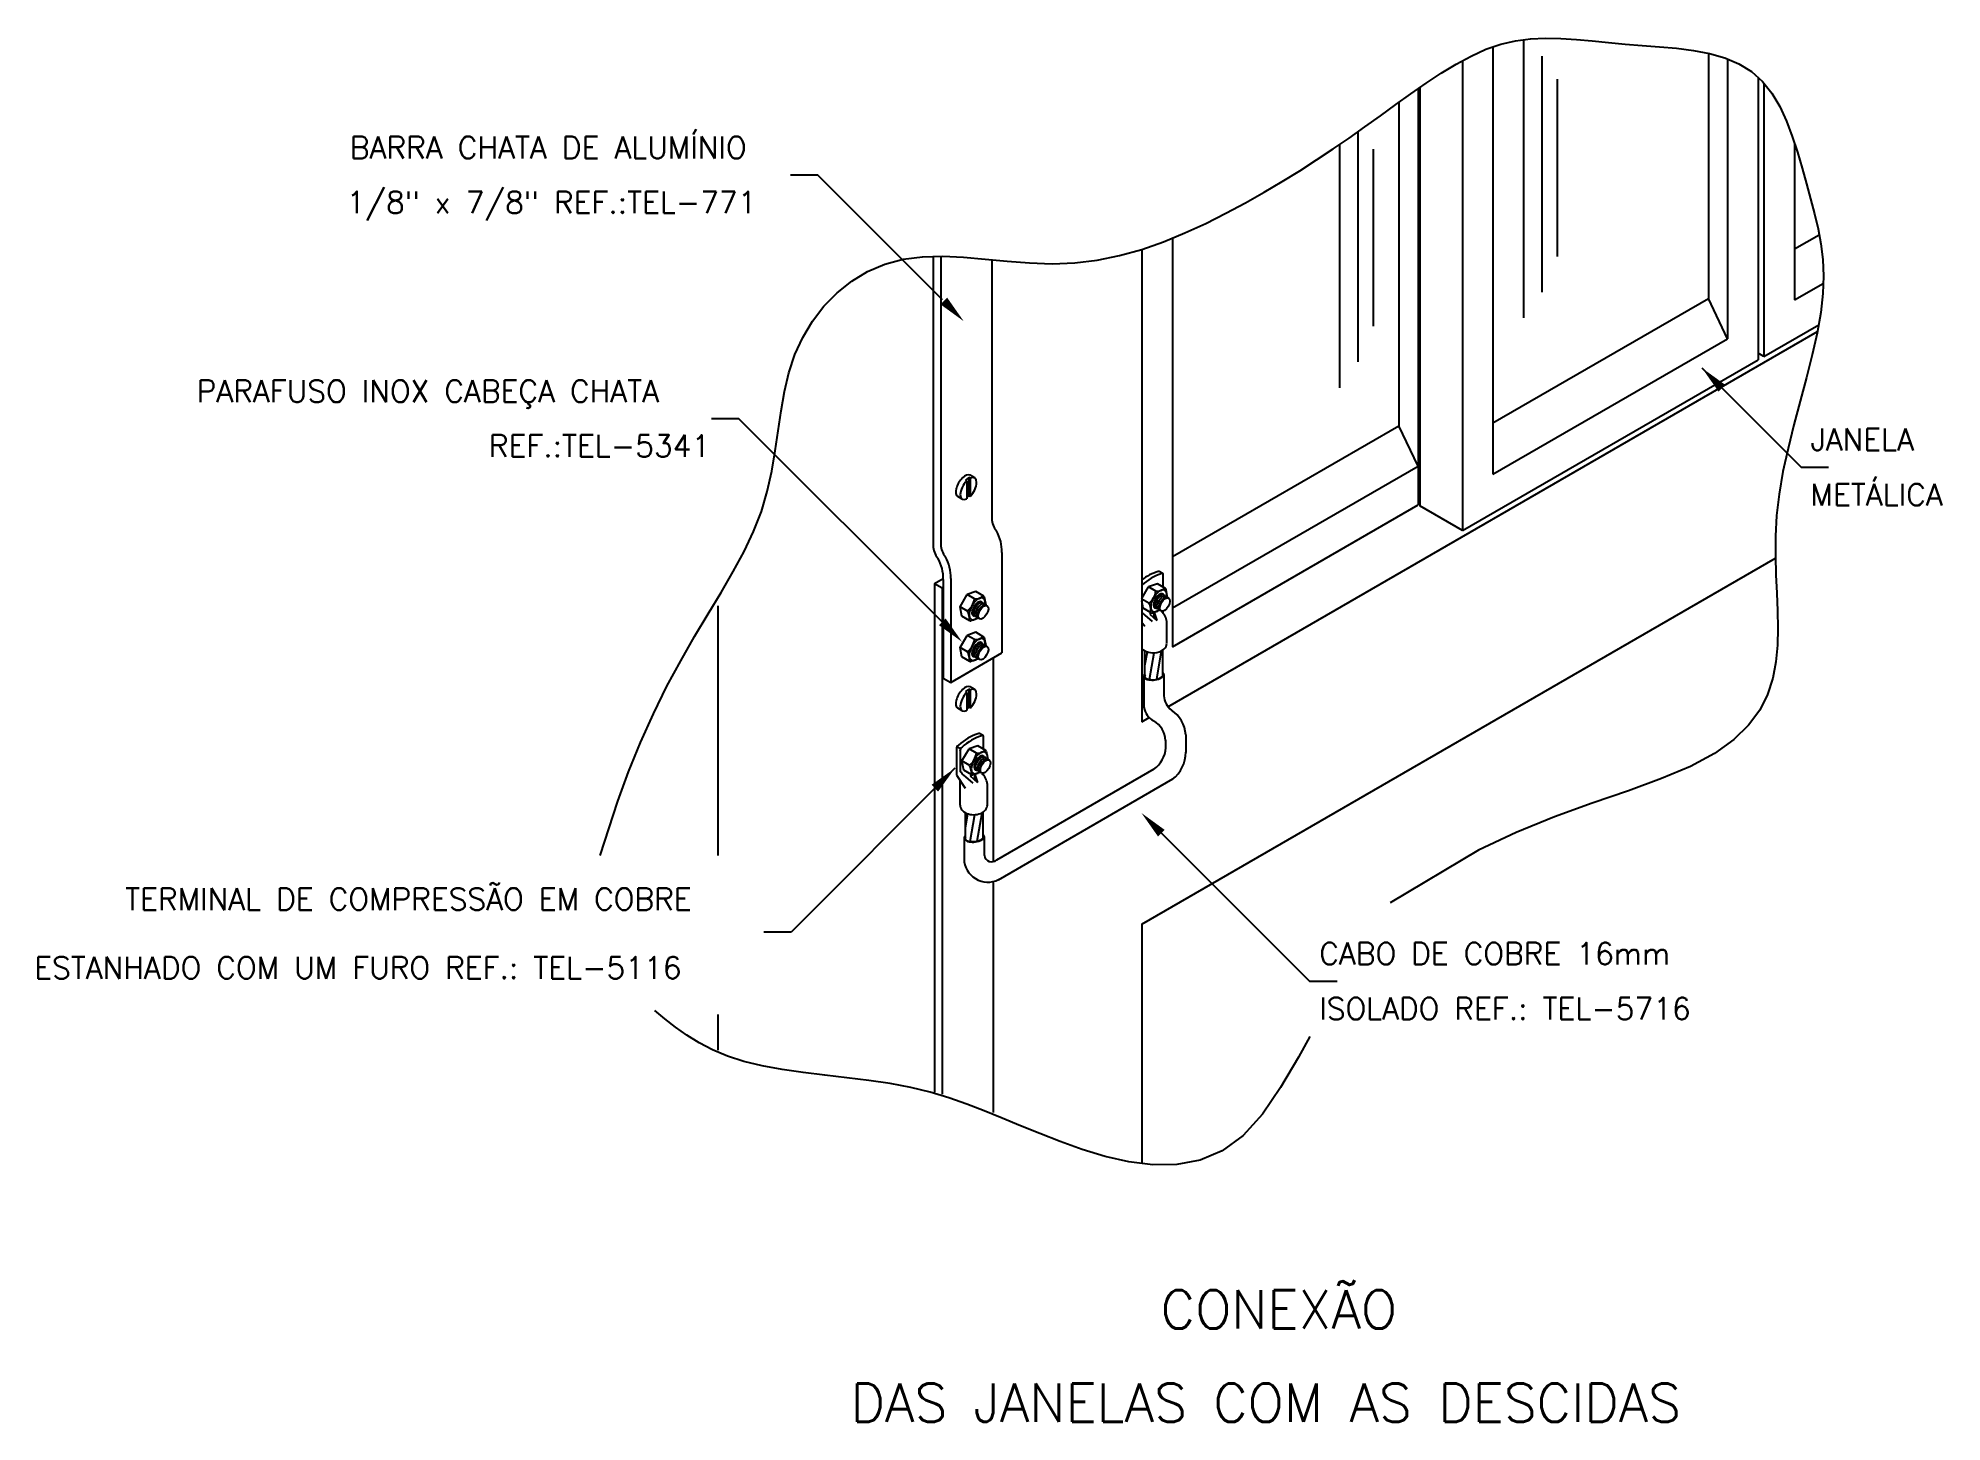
# Model space of a CAD drawing. Header units: millimetres. Extents: x -5326.9 to -5309.5, y -4686.4 to -4673.8.
import ezdxf
from ezdxf.enums import TextEntityAlignment as Align

# ---------------------------------------------------------------- set-up
doc = ezdxf.new("R2010")
doc.units = ezdxf.units.MM
doc.header["$LTSCALE"] = 10
doc.layers.add('Termotécnica', color=7, linetype='Continuous')
doc.styles.add('r140', font='romans.shx')
doc.styles.add('r80', font='romans.shx')

msp = doc.modelspace()

# ---------------------------------------------------------------- linework, layer by layer
at = {"layer": 'Termotécnica', "color": 2}
for p, q in [((-5313.579, -4673.845), (-5313.579, -4677.748)), ((-5313.579, -4673.845), (-5313.579, -4677.748)), ((-5313.855, -4673.969), (-5313.855, -4678.262)), ((-5311.434, -4673.955), (-5311.434, -4676.51)), ((-5311.154, -4674.125), (-5311.154, -4676.702)), ((-5311.101, -4674.178), (-5311.101, -4676.672)), ((-5314.261, -4674.226), (-5314.261, -4678.027)), ((-5314.244, -4674.214), (-5314.244, -4678.037)), ((-5310.821, -4674.725), (-5310.821, -4676.156)), ((-5318.691, -4675.759), (-5318.691, -4678.403)), ((-5316.505, -4675.59), (-5316.505, -4679.323)), ((-5310.821, -4676.156), (-5310.559, -4676.005)), ((-5311.101, -4676.672), (-5310.6, -4676.383)), ((-5313.855, -4678.262), (-5311.154, -4676.702)), ((-5311.101, -4676.672), (-5311.154, -4676.642)), ((-5318.366, -4677.777), (-5318.397, -4677.8)), ((-5318.385, -4677.807), (-5318.397, -4677.8)), ((-5318.385, -4677.807), (-5318.385, -4677.972)), ((-5318.354, -4677.784), (-5318.366, -4677.777)), ((-5318.366, -4677.777), (-5318.366, -4677.943)), ((-5318.313, -4677.781), (-5318.355, -4677.757)), ((-5318.354, -4677.784), (-5318.354, -4677.95)), ((-5318.426, -4677.975), (-5318.467, -4677.951)), ((-5318.366, -4677.943), (-5318.385, -4677.957)), ((-5318.354, -4677.95), (-5318.366, -4677.943)), ((-5316.505, -4679.323), (-5314.261, -4678.027)), ((-5313.855, -4678.262), (-5314.244, -4678.037)), ((-5318.68, -4678.746), (-5318.6, -4678.7)), ((-5318.6, -4678.71), (-5318.6, -4679.609)), ((-5318.68, -4678.746), (-5318.61, -4678.786)), ((-5318.68, -4678.746), (-5318.68, -4683.39)), ((-5318.61, -4678.786), (-5318.6, -4678.78)), ((-5318.447, -4678.959), (-5318.383, -4678.847)), ((-5318.303, -4678.819), (-5318.383, -4678.847)), ((-5318.316, -4678.886), (-5318.383, -4678.847)), ((-5318.23, -4678.861), (-5318.303, -4678.819)), ((-5318.209, -4678.943), (-5318.223, -4678.87)), ((-5316.785, -4678.882), (-5316.724, -4678.776)), ((-5316.721, -4678.926), (-5316.785, -4678.889)), ((-5316.643, -4678.748), (-5316.724, -4678.776)), ((-5316.657, -4678.815), (-5316.724, -4678.776)), ((-5316.57, -4678.79), (-5316.643, -4678.748)), ((-5316.607, -4678.838), (-5316.609, -4678.851)), ((-5316.589, -4678.845), (-5316.591, -4678.861)), ((-5316.571, -4678.855), (-5316.574, -4678.871)), ((-5316.55, -4678.872), (-5316.564, -4678.799)), ((-5316.554, -4678.865), (-5316.555, -4678.874)), ((-5318.38, -4678.997), (-5318.447, -4678.959)), ((-5318.431, -4679.042), (-5318.447, -4678.959)), ((-5318.358, -4679.085), (-5318.431, -4679.042)), ((-5318.277, -4679.061), (-5318.348, -4679.086)), ((-5318.331, -4679.035), (-5318.315, -4679.026)), ((-5318.313, -4679.045), (-5318.298, -4679.036)), ((-5318.296, -4679.054), (-5318.28, -4679.045)), ((-5318.266, -4678.91), (-5318.268, -4678.922)), ((-5318.248, -4678.916), (-5318.25, -4678.932)), ((-5318.231, -4678.926), (-5318.233, -4678.942)), ((-5318.213, -4678.936), (-5318.214, -4678.946)), ((-5316.772, -4678.971), (-5316.785, -4678.903)), ((-5316.699, -4679.013), (-5316.772, -4678.971)), ((-5316.618, -4678.99), (-5316.689, -4679.014)), ((-5316.672, -4678.963), (-5316.656, -4678.954)), ((-5316.654, -4678.974), (-5316.638, -4678.965)), ((-5316.637, -4678.983), (-5316.621, -4678.974)), ((-5318.447, -4679.331), (-5318.383, -4679.219)), ((-5318.303, -4679.191), (-5318.383, -4679.219)), ((-5318.316, -4679.258), (-5318.383, -4679.219)), ((-5318.23, -4679.234), (-5318.303, -4679.191)), ((-5318.209, -4679.315), (-5318.223, -4679.242)), ((-5316.557, -4679.289), (-5316.557, -4679.093)), ((-5318.431, -4679.414), (-5318.447, -4679.331)), ((-5318.38, -4679.369), (-5318.447, -4679.331)), ((-5318.358, -4679.457), (-5318.431, -4679.414)), ((-5318.331, -4679.407), (-5318.315, -4679.398)), ((-5318.313, -4679.417), (-5318.298, -4679.408)), ((-5318.266, -4679.282), (-5318.268, -4679.294)), ((-5318.248, -4679.288), (-5318.25, -4679.304)), ((-5318.231, -4679.298), (-5318.233, -4679.314)), ((-5318.213, -4679.308), (-5318.214, -4679.318)), ((-5316.757, -4679.602), (-5316.757, -4679.361)), ((-5316.594, -4679.587), (-5316.594, -4679.353)), ((-5318.277, -4679.433), (-5318.348, -4679.458)), ((-5318.296, -4679.426), (-5318.28, -4679.417)), ((-5318.6, -4679.609), (-5318.531, -4679.648)), ((-5318.366, -4679.709), (-5318.397, -4679.732)), ((-5318.385, -4679.739), (-5318.397, -4679.732)), ((-5318.385, -4679.739), (-5318.385, -4679.905)), ((-5318.366, -4679.709), (-5318.366, -4679.875)), ((-5318.354, -4679.716), (-5318.366, -4679.709)), ((-5318.313, -4679.714), (-5318.355, -4679.69)), ((-5318.354, -4679.716), (-5318.354, -4679.882)), ((-5318.426, -4679.908), (-5318.467, -4679.884)), ((-5318.366, -4679.875), (-5318.385, -4679.889)), ((-5318.354, -4679.882), (-5318.366, -4679.875)), ((-5318.429, -4680.366), (-5318.364, -4680.255)), ((-5318.284, -4680.227), (-5318.364, -4680.255)), ((-5318.297, -4680.294), (-5318.364, -4680.255)), ((-5318.211, -4680.269), (-5318.284, -4680.227)), ((-5318.19, -4680.351), (-5318.205, -4680.278)), ((-5318.362, -4680.405), (-5318.429, -4680.366)), ((-5318.412, -4680.45), (-5318.429, -4680.366)), ((-5318.339, -4680.492), (-5318.412, -4680.45)), ((-5318.312, -4680.442), (-5318.296, -4680.433)), ((-5318.295, -4680.452), (-5318.279, -4680.443)), ((-5318.277, -4680.462), (-5318.261, -4680.453)), ((-5318.247, -4680.317), (-5318.249, -4680.33)), ((-5318.229, -4680.324), (-5318.231, -4680.34)), ((-5318.212, -4680.334), (-5318.214, -4680.35)), ((-5318.194, -4680.344), (-5318.195, -4680.353)), ((-5318.447, -4680.768), (-5318.447, -4680.544)), ((-5318.258, -4680.469), (-5318.329, -4680.493)), ((-5318.197, -4680.768), (-5318.197, -4680.572)), ((-5318.397, -4681.081), (-5318.397, -4680.84)), ((-5318.234, -4681.065), (-5318.234, -4680.832))]:
    msp.add_line(p, q, dxfattribs=at)
at = {"layer": 'Termotécnica', "color": 1}
for p, q in [((-5313.297, -4673.779), (-5313.297, -4676.319)), ((-5313.13, -4673.929), (-5313.13, -4676.083)), ((-5311.608, -4673.903), (-5311.608, -4676.141)), ((-5312.99, -4674.14), (-5312.99, -4675.759)), ((-5314.436, -4674.351), (-5314.436, -4677.304)), ((-5314.813, -4674.621), (-5314.813, -4676.721)), ((-5314.98, -4674.737), (-5314.98, -4676.957)), ((-5314.673, -4674.778), (-5314.673, -4676.396)), ((-5310.821, -4675.689), (-5310.596, -4675.56)), ((-5313.579, -4677.279), (-5311.608, -4676.141)), ((-5311.434, -4676.51), (-5311.608, -4676.141)), ((-5313.579, -4677.748), (-5311.434, -4676.51)), ((-5316.505, -4678.499), (-5314.436, -4677.304)), ((-5314.261, -4677.673), (-5314.436, -4677.304)), ((-5316.505, -4678.968), (-5314.261, -4677.673)), ((-5316.676, -4679.01), (-5316.676, -4679.057)), ((-5316.757, -4679.495), (-5316.735, -4679.369)), ((-5316.714, -4679.621), (-5316.672, -4679.377)), ((-5316.65, -4679.619), (-5316.605, -4679.359)), ((-5318.316, -4680.489), (-5318.316, -4680.536)), ((-5318.397, -4680.974), (-5318.375, -4680.848)), ((-5318.355, -4681.1), (-5318.312, -4680.856)), ((-5318.29, -4681.098), (-5318.245, -4680.838))]:
    msp.add_line(p, q, dxfattribs=at)
at = {"layer": 'Termotécnica', "color": 2, "ltscale": 1.6}
for p, q in [((-5319.747, -4675.015), (-5319.997, -4675.015)), ((-5318.607, -4676.156), (-5319.747, -4675.015)), ((-5311.667, -4676.777), (-5310.761, -4677.683)), ((-5320.467, -4677.24), (-5320.717, -4677.24)), ((-5318.575, -4679.131), (-5320.467, -4677.24)), ((-5310.761, -4677.683), (-5310.511, -4677.683)), ((-5316.595, -4678.654), (-5316.627, -4678.635)), ((-5316.59, -4678.779), (-5316.59, -4678.661)), ((-5316.757, -4679.033), (-5316.691, -4679.091)), ((-5316.713, -4679.024), (-5316.696, -4679.014)), ((-5316.713, -4679.024), (-5316.647, -4679.082)), ((-5316.673, -4679.009), (-5316.647, -4679.082)), ((-5316.59, -4679.018), (-5316.59, -4678.997)), ((-5316.785, -4679.097), (-5316.759, -4679.136)), ((-5318.48, -4680.255), (-5318.48, -4680.487)), ((-5318.443, -4680.256), (-5318.476, -4680.237)), ((-5318.447, -4680.274), (-5318.447, -4680.452)), ((-5318.235, -4680.133), (-5318.268, -4680.114)), ((-5318.231, -4680.258), (-5318.231, -4680.14)), ((-5318.493, -4680.432), (-5319.989, -4681.928)), ((-5318.477, -4680.499), (-5318.399, -4680.615)), ((-5318.397, -4680.512), (-5318.331, -4680.57)), ((-5318.353, -4680.503), (-5318.336, -4680.493)), ((-5318.353, -4680.503), (-5318.287, -4680.561)), ((-5318.313, -4680.488), (-5318.287, -4680.561)), ((-5318.231, -4680.497), (-5318.231, -4680.476)), ((-5316.734, -4680.896), (-5315.252, -4682.378)), ((-5319.989, -4681.928), (-5320.239, -4681.928)), ((-5315.252, -4682.378), (-5315.002, -4682.378))]:
    msp.add_line(p, q, dxfattribs=at)
at = {"layer": 'Termotécnica', "color": 3}
for p, q in [((-5318.622, -4675.758), (-5318.622, -4678.39)), ((-5316.785, -4675.693), (-5316.785, -4678.903)), ((-5318.156, -4675.791), (-5318.156, -4678.153)), ((-5316.548, -4679.87), (-5310.611, -4676.443)), ((-5318.064, -4678.461), (-5318.064, -4679.379)), ((-5316.785, -4681.856), (-5310.995, -4678.514)), ((-5318.531, -4678.699), (-5318.531, -4679.648)), ((-5318.61, -4678.786), (-5318.61, -4683.41)), ((-5320.661, -4678.95), (-5320.661, -4681.229)), ((-5316.785, -4678.903), (-5316.785, -4680.008)), ((-5318.531, -4679.648), (-5318.064, -4679.379)), ((-5318.144, -4679.425), (-5318.144, -4681.279)), ((-5316.584, -4679.576), (-5316.584, -4679.771)), ((-5316.768, -4679.593), (-5316.768, -4679.855)), ((-5316.785, -4680.008), (-5316.718, -4679.969)), ((-5316.694, -4679.989), (-5316.676, -4679.999)), ((-5316.568, -4680.177), (-5316.568, -4680.245)), ((-5316.384, -4680.127), (-5316.384, -4680.287)), ((-5318.112, -4681.27), (-5316.672, -4680.438)), ((-5318.096, -4681.45), (-5316.503, -4680.53)), ((-5318.409, -4681.072), (-5318.409, -4681.286)), ((-5318.225, -4681.055), (-5318.225, -4681.23)), ((-5318.144, -4681.467), (-5318.144, -4683.576)), ((-5316.785, -4681.856), (-5316.785, -4684.042)), ((-5320.661, -4682.681), (-5320.661, -4683.006))]:
    msp.add_line(p, q, dxfattribs=at)
at = {"layer": 'Termotécnica', "color": 1}
for points in [[(-5321.734, -4681.229), (-5321.575, -4680.732), (-5321.477, -4680.465), (-5321.367, -4680.197), (-5321.249, -4679.935), (-5321.125, -4679.684), (-5320.999, -4679.45), (-5320.873, -4679.23), (-5320.749, -4679.023), (-5320.631, -4678.826), (-5320.52, -4678.637), (-5320.42, -4678.453), (-5320.333, -4678.271), (-5320.262, -4678.089), (-5320.208, -4677.905), (-5320.167, -4677.72), (-5320.135, -4677.535), (-5320.109, -4677.351), (-5320.082, -4677.169), (-5320.05, -4676.992), (-5320.01, -4676.82), (-5319.955, -4676.654), (-5319.884, -4676.497), (-5319.795, -4676.349), (-5319.69, -4676.213), (-5319.571, -4676.091), (-5319.437, -4675.985), (-5319.291, -4675.897), (-5319.134, -4675.829), (-5318.966, -4675.784), (-5318.79, -4675.761), (-5318.605, -4675.757), (-5318.414, -4675.766), (-5318.217, -4675.783), (-5318.016, -4675.802), (-5317.812, -4675.818), (-5317.606, -4675.825), (-5317.399, -4675.818), (-5317.193, -4675.793), (-5316.989, -4675.751), (-5316.787, -4675.694), (-5316.588, -4675.624), (-5316.393, -4675.544), (-5316.202, -4675.457), (-5316.017, -4675.364), (-5315.839, -4675.268), (-5315.667, -4675.171), (-5315.502, -4675.074), (-5315.343, -4674.975), (-5315.189, -4674.876), (-5315.038, -4674.777), (-5314.892, -4674.677), (-5314.748, -4674.576), (-5314.606, -4674.474), (-5314.466, -4674.372), (-5314.326, -4674.272), (-5314.188, -4674.175), (-5314.051, -4674.084), (-5313.914, -4674.001), (-5313.777, -4673.928), (-5313.641, -4673.866), (-5313.506, -4673.819), (-5313.37, -4673.788), (-5313.233, -4673.77), (-5313.096, -4673.764), (-5312.956, -4673.767), (-5312.815, -4673.777), (-5312.67, -4673.79), (-5312.522, -4673.805), (-5312.37, -4673.819), (-5312.214, -4673.831), (-5312.056, -4673.843), (-5311.899, -4673.857), (-5311.745, -4673.877), (-5311.597, -4673.905), (-5311.457, -4673.945), (-5311.329, -4673.999), (-5311.214, -4674.07), (-5311.115, -4674.161), (-5311.03, -4674.268), (-5310.957, -4674.39), (-5310.895, -4674.522), (-5310.842, -4674.662), (-5310.795, -4674.806), (-5310.752, -4674.951), (-5310.713, -4675.094), (-5310.674, -4675.233), (-5310.638, -4675.369), (-5310.606, -4675.505), (-5310.581, -4675.643), (-5310.564, -4675.787), (-5310.557, -4675.937), (-5310.562, -4676.098), (-5310.58, -4676.271), (-5310.614, -4676.458), (-5310.659, -4676.657), (-5310.712, -4676.865), (-5310.769, -4677.079), (-5310.827, -4677.295), (-5310.881, -4677.511), (-5310.928, -4677.723), (-5310.963, -4677.929), (-5310.985, -4678.125), (-5310.995, -4678.313), (-5310.996, -4678.493), (-5310.991, -4678.665), (-5310.984, -4678.832), (-5310.977, -4678.994), (-5310.974, -4679.153), (-5310.977, -4679.308), (-5310.991, -4679.461), (-5311.019, -4679.611), (-5311.067, -4679.758), (-5311.139, -4679.901), (-5311.241, -4680.039), (-5311.377, -4680.171), (-5311.552, -4680.297), (-5311.771, -4680.415), (-5312.037, -4680.527), (-5312.34, -4680.638), (-5312.67, -4680.752), (-5313.015, -4680.877), (-5313.365, -4681.018), (-5313.708, -4681.181), (-5314.517, -4681.66)], [(-5315.25, -4682.883), (-5315.355, -4683.071), (-5315.519, -4683.349), (-5315.684, -4683.591), (-5315.86, -4683.787), (-5316.051, -4683.925), (-5316.254, -4684.011), (-5316.467, -4684.051), (-5316.685, -4684.055), (-5316.905, -4684.028), (-5317.121, -4683.978), (-5317.332, -4683.914), (-5317.531, -4683.842), (-5317.718, -4683.769), (-5317.894, -4683.697), (-5318.061, -4683.628), (-5318.225, -4683.561), (-5318.386, -4683.499), (-5318.55, -4683.442), (-5318.719, -4683.391), (-5318.897, -4683.348), (-5319.085, -4683.312), (-5319.281, -4683.283), (-5319.482, -4683.258), (-5319.683, -4683.235), (-5319.881, -4683.21), (-5320.073, -4683.183), (-5320.254, -4683.151), (-5320.422, -4683.111), (-5320.573, -4683.062), (-5320.708, -4683.004), (-5320.831, -4682.94), (-5320.943, -4682.871), (-5321.046, -4682.797), (-5321.143, -4682.721), (-5321.236, -4682.644)]]:
    msp.add_lwpolyline(points, dxfattribs=at)
at = {"layer": 'Termotécnica', "color": 3}
for centre, radius, start, end in [((-5317.977, -4678.149), 0.179, 180.5678, 220.5718), ((-5318.449, -4678.453), 0.385, 358.7145, 29.166), ((-5318.443, -4678.386), 0.179, 180.5678, 220.5718), ((-5318.916, -4678.69), 0.385, 358.7145, 29.166), ((-5316.6, -4679.849), 0.168, 181.9641, 236.2939), ((-5316.416, -4679.765), 0.168, 181.9641, 234.0177), ((-5316.692, -4680.155), 0.31, 5.2959, 55.0984), ((-5316.796, -4680.194), 0.228, 4.0411, 58.2974), ((-5316.822, -4680.233), 0.255, 305.0375, 357.3699), ((-5316.694, -4680.286), 0.31, 307.2624, 0.1991), ((-5318.193, -4681.254), 0.218, 188.4335, 303.8074), ((-5318.157, -4681.218), 0.0686, 189.6757, 311.2372)]:
    msp.add_arc(centre, radius, start, end, dxfattribs=at)
at = {"layer": 'Termotécnica', "color": 2}
for centre, radius, start, end in [((-5318.513, -4678.397), 0.179, 180.5678, 220.5718), ((-5318.985, -4678.701), 0.385, 358.7145, 29.166), ((-5316.598, -4678.661), 0.00785, 0, 120), ((-5318.486, -4678.862), 0.172, 307.9969, 352.0248), ((-5318.305, -4678.787), 0.0994, 263.8108, 314.501), ((-5318.236, -4678.873), 0.0129, 10.8846, 60), ((-5316.827, -4678.791), 0.172, 307.9969, 352.0248), ((-5316.646, -4678.716), 0.0994, 263.8108, 314.501), ((-5316.577, -4678.801), 0.0129, 10.8846, 60), ((-5316.563, -4678.874), 0.0129, 359.1317, 10.8846), ((-5318.461, -4679.056), 0.0997, 345.5818, 36.1065), ((-5318.282, -4679.049), 0.0129, 289.1165, 296.2919), ((-5318.222, -4678.946), 0.0129, 359.1317, 10.8846), ((-5316.802, -4678.985), 0.0997, 345.5818, 36.1065), ((-5316.693, -4679.002), 0.0129, 240, 289.1165), ((-5316.622, -4678.978), 0.0129, 289.1165, 296.2919), ((-5316.708, -4679.115), 0.153, 8.2416, 47.8775), ((-5318.352, -4679.073), 0.0129, 240, 289.1165), ((-5318.305, -4679.159), 0.0994, 263.8108, 314.501), ((-5318.236, -4679.245), 0.0129, 10.8846, 60), ((-5318.486, -4679.234), 0.172, 307.9969, 352.0248), ((-5318.461, -4679.428), 0.0997, 345.5818, 36.1065), ((-5318.222, -4679.318), 0.0129, 359.1317, 10.8846), ((-5318.352, -4679.445), 0.0129, 240, 289.1165), ((-5318.282, -4679.421), 0.0129, 289.1165, 296.2919), ((-5318.441, -4680.255), 0.0393, 120, 180), ((-5318.408, -4680.274), 0.0393, 120, 180), ((-5318.286, -4680.195), 0.0994, 263.8108, 314.501), ((-5318.238, -4680.14), 0.00785, 0, 120), ((-5318.217, -4680.28), 0.0129, 10.8846, 60), ((-5318.467, -4680.27), 0.172, 307.9969, 352.0248), ((-5318.442, -4680.464), 0.0997, 345.5818, 36.1065), ((-5318.203, -4680.353), 0.0129, 359.1317, 10.8846), ((-5318.458, -4680.487), 0.0224, 180, 213.6901), ((-5318.333, -4680.481), 0.0129, 240, 289.1165), ((-5318.263, -4680.457), 0.0129, 289.1165, 296.2919), ((-5318.349, -4680.594), 0.153, 8.2416, 47.8775)]:
    msp.add_arc(centre, radius, start, end, dxfattribs=at)
at = {"layer": 'Termotécnica', "color": 2, "ltscale": 1.6}
for centre, radius, start, end in [((-5316.498, -4679.088), 0.473, 106.94, 127.4547), ((-5316.464, -4679.107), 0.473, 106.94, 132.7318), ((-5316.631, -4678.646), 0.0112, 70.6195, 112.9935), ((-5316.663, -4678.904), 0.16, 219.8201, 233.7883), ((-5318.138, -4680.567), 0.473, 106.94, 133.06), ((-5318.105, -4680.586), 0.473, 106.94, 133.06), ((-5318.271, -4680.125), 0.0112, 70.6195, 112.9935), ((-5318.303, -4680.383), 0.16, 205.376, 233.7883)]:
    msp.add_arc(centre, radius, start, end, dxfattribs=at)
at = {"layer": 'Termotécnica', "color": 2}
for centre, major_axis, ratio, start_param, end_param in [((-5318.411, -4677.854), (0.0561, 0.0971), 0.500279, 0, 3.141593), ((-5318.37, -4677.878), (0.0561, 0.0971), 0.500279, 1.067604, 3.786429), ((-5318.37, -4677.878), (0.0561, 0.0971), 0.500279, 4.209434, 6.927858), ((-5318.289, -4678.976), (0.0559, 0.0968), 0.500279, 5.414719, 10.426914), ((-5316.63, -4678.904), (0.0559, 0.0968), 0.500279, 5.414719, 10.426914), ((-5316.63, -4678.904), (-0.0367, -0.0635), 0.500279, 2.686448, 6.55275), ((-5318.289, -4678.976), (-0.0367, -0.0635), 0.500279, 2.686448, 6.55275), ((-5318.289, -4679.348), (0.0559, 0.0968), 0.500279, 5.414719, 10.426914), ((-5318.289, -4679.348), (-0.0367, -0.0635), 0.500279, 2.686448, 6.55275), ((-5316.682, -4679.289), (-0.125, 0), 0.709862, 0.593594, 3.108648), ((-5318.411, -4679.787), (0.0561, 0.0971), 0.500279, 0, 3.141593), ((-5318.37, -4679.811), (0.0561, 0.0971), 0.500279, 1.067604, 3.786429), ((-5318.37, -4679.811), (0.0561, 0.0971), 0.500279, 4.209434, 6.927858), ((-5318.27, -4680.383), (0.0559, 0.0968), 0.500279, 5.414719, 10.426914), ((-5318.27, -4680.383), (-0.0367, -0.0635), 0.500279, 2.686448, 6.55275)]:
    msp.add_ellipse(centre, major_axis=major_axis, ratio=ratio, start_param=start_param, end_param=end_param, dxfattribs=at)
at = {"layer": 'Termotécnica', "color": 1}
for centre in [(-5316.63, -4678.904), (-5316.613, -4678.914), (-5316.595, -4678.924), (-5318.289, -4678.976), (-5318.272, -4678.985), (-5318.255, -4678.995), (-5318.289, -4679.348), (-5318.272, -4679.357), (-5318.255, -4679.367), (-5318.27, -4680.383), (-5318.253, -4680.393), (-5318.236, -4680.403)]:
    msp.add_ellipse(centre, major_axis=(-0.0414, -0.0596), ratio=0.281547, start_param=3.158868, end_param=6.283185, dxfattribs=at)
at = {"layer": 'Termotécnica', "color": 2}
for centre in [(-5316.575, -4678.937), (-5318.234, -4679.008), (-5318.234, -4679.38), (-5318.215, -4680.416)]:
    msp.add_ellipse(centre, major_axis=(-0.0345, -0.0597), ratio=0.509483, dxfattribs=at)
at = {"layer": 'Termotécnica', "color": 3}
for centre, major_axis, start_param, end_param in [((-5316.676, -4679.585), (-0.0921, -0.0084), 5.738126, 9.829751), ((-5316.676, -4679.585), (-0.0844, -0.0077), 5.934372, 9.604169), ((-5318.317, -4681.064), (-0.0921, -0.0084), 5.738126, 9.829751), ((-5318.317, -4681.064), (-0.0844, -0.0077), 5.934372, 9.604169)]:
    msp.add_ellipse(centre, major_axis=major_axis, ratio=0.448882, start_param=start_param, end_param=end_param, dxfattribs=at)
at = {"layer": 'Termotécnica', "color": 2, "linetype": 'Continuous'}
msp.add_ellipse((-5318.322, -4680.768), major_axis=(-0.125, 0), ratio=0.708671, start_param=0, end_param=3.141593, dxfattribs=at)
at = {"layer": 'Termotécnica', "color": 2, "ltscale": 1.6}
for points in [[(-5318.564, -4676.135), (-5318.625, -4676.196), (-5318.413, -4676.35)], [(-5311.516, -4676.992), (-5311.454, -4676.931), (-5311.667, -4676.777)], [(-5318.578, -4679.065), (-5318.64, -4679.125), (-5318.427, -4679.279)], [(-5318.707, -4680.583), (-5318.647, -4680.645), (-5318.493, -4680.432)], [(-5316.638, -4681.055), (-5316.577, -4680.995), (-5316.789, -4680.841)]]:
    msp.add_solid(points, dxfattribs=at)

# ---------------------------------------------------------------- texts
at = {"layer": 'Termotécnica', "color": 2, "style": 'r80'}
for s, p in [('BARRA CHATA DE ALUMÍNIO', (-5324.022, -4674.864)), ('1/8" x 7/8" REF.:TEL-771', (-5324.052, -4675.364)), ('PARAFUSO INOX CABEÇA CHATA', (-5325.422, -4677.088)), ('REF.:TEL-5341', (-5322.752, -4677.588)), ('JANELA ', (-5310.673, -4677.531)), ('METÁLICA', (-5310.675, -4678.034)), ('TERMINAL DE COMPRESSÃO EM COBRE ', (-5326.076, -4681.727)), ('CABO DE COBRE 16mm', (-5315.164, -4682.225)), ('ESTANHADO COM UM FURO REF.: TEL-5116', (-5326.906, -4682.354)), ('ISOLADO REF.: TEL-5716', (-5315.164, -4682.727))]:
    msp.add_text(s, height=0.2, dxfattribs=at).set_placement(p)
at = {"layer": 'Termotécnica', "color": 5, "style": 'r140'}
for s, p in [(' CONEXÃO', (-5315.653, -4685.655)), ('DAS JANELAS COM AS DESCIDAS', (-5315.653, -4686.507))]:
    msp.add_text(s, height=0.35, dxfattribs=at).set_placement(p, align=Align.BOTTOM_CENTER)

doc.saveas('drawing.dxf')
